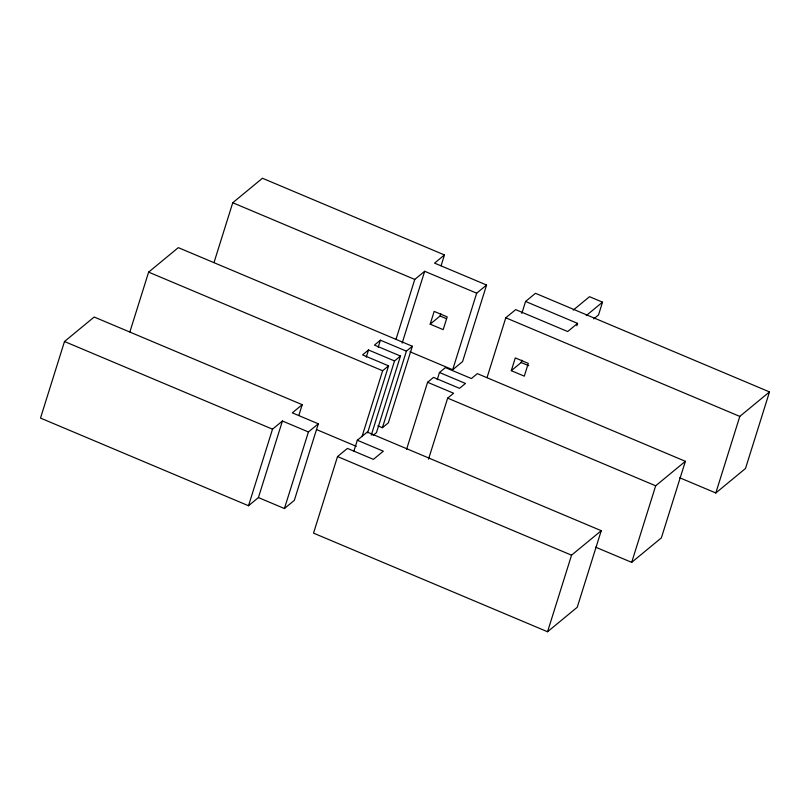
<?xml version="1.0" encoding="UTF-8"?>
<svg xmlns="http://www.w3.org/2000/svg" width="810" height="810" viewBox="0 0 810 810"><rect width="100%" height="100%" fill="white"/><g stroke="black" fill="none" stroke-linecap="round" stroke-linejoin="round"><path stroke-width="1.21" d="M64.496 341.516L40.5 418.082L248.518 505.744L258.42 497.573L282.417 421.008L308.418 431.963L318.31 423.802L292.309 412.847L302.211 404.686L94.183 317.024L64.496 341.516L272.514 429.178L282.417 421.008M129.873 331.948L148.625 272.13L178.311 247.637L412.341 346.255L388.344 422.82L382.411 427.72L377.885 425.817M214.012 262.561L232.753 202.743L262.45 178.251L444.467 254.947L441.096 265.72M248.518 505.744L272.514 429.178M298.839 415.449L302.211 404.686M258.42 497.573L284.421 508.538L308.418 431.963M318.31 423.802L294.324 500.367L284.421 508.538M366.272 357.169L368.52 349.991L394.531 360.946L400.464 356.046L374.463 345.09L380.396 340.19L406.407 351.155L412.341 346.255M357.321 440.245L383.322 451.2L373.42 459.361L347.419 448.406L337.527 456.567L313.531 533.132L547.55 631.749L577.246 607.257L601.243 530.692L367.214 432.074L357.321 440.245L353.94 451.008M378.149 347.368L380.396 340.19M362.029 436.539L382.644 370.747L388.587 365.847L362.586 354.891L368.52 349.991M396.029 339.258L414.771 279.44L424.673 271.279L476.675 293.19L486.577 285.029L434.565 263.118L444.467 254.947M367.588 432.844L388.587 365.847M371.284 435.122L394.531 360.946M402.175 343.055L424.673 271.279M400.464 356.046L376.468 432.621L373.076 435.416M382.411 427.72L406.407 351.155M430.171 324.162L434.17 311.394L447.181 316.882L443.181 329.64L430.171 324.162L440.073 316.001L440.802 313.673M406.6 449.277L427.589 382.279L433.532 377.379L459.533 388.344L465.466 383.444L439.466 372.489L437.218 379.667M409.921 351.742L452.679 369.755L476.675 293.19M428.531 459.149L447.657 398.135L453.59 393.235L427.589 382.279M486.577 285.029L462.581 361.594L452.679 369.755M487.033 377.612L505.784 317.793L515.676 309.633L567.688 331.543L577.581 323.382L525.579 301.462L521.832 313.429M511.292 370.676L515.292 357.909L528.292 363.396L524.293 376.154L511.292 370.676L521.184 362.516L521.913 360.187M576.831 325.772L577.581 323.382M573.237 310.119L589.518 296.693L602.519 302.171L598.519 314.928L593.73 318.877M547.55 631.749L571.546 555.184L601.243 530.692M595.654 547.185L631.689 562.363L655.675 485.798L685.371 461.305L477.353 373.643L471.41 378.543L445.409 367.588L439.466 372.489M685.371 461.305L661.375 537.87L631.689 562.363M679.722 477.768L715.817 492.976L739.803 416.411L769.5 391.918L535.471 293.301L525.579 301.462M769.5 391.918L745.504 468.484L715.817 492.976M586.237 315.596L602.519 302.171M232.753 202.743L414.771 279.44M505.784 317.793L739.803 416.411M440.073 316.001L446.573 318.735M521.184 362.516L528.768 365.705M148.625 272.13L382.644 370.747M447.657 398.135L655.675 485.798M316.74 429.644L356.329 446.33M337.527 456.567L571.546 555.184"/></g></svg>
